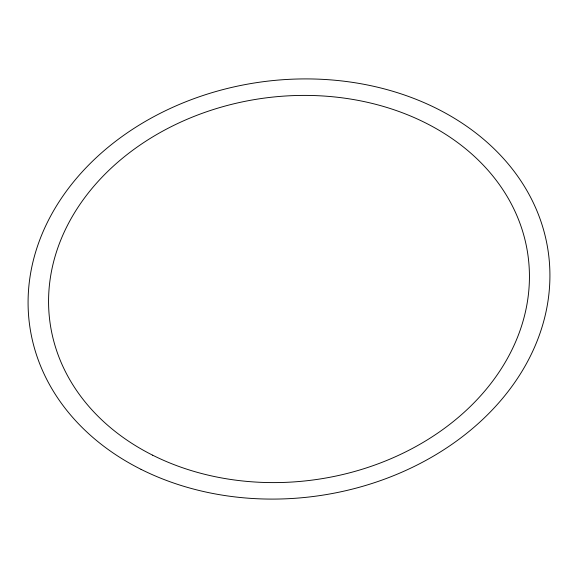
<?xml version="1.0" encoding="UTF-8"?>
<svg xmlns="http://www.w3.org/2000/svg" width="578" height="578" viewBox="0 0 578 578"><rect width="100%" height="100%" fill="white"/><g stroke="black" fill="none" stroke-linecap="round" stroke-linejoin="round"><path stroke-width="0.87" d="M141.046 469.35A261.892 208.882 -8.2 0 0 549.1 292.15A261.892 208.882 -8.2 0 0 176.854 105.499A261.892 208.882 -8.2 0 0 141.046 469.35M152.664 455.197A241.337 192.488 -8.2 0 0 528.682 291.904A241.337 192.488 -8.2 0 0 185.654 119.906A241.337 192.488 -8.2 0 0 152.664 455.197"/></g></svg>
